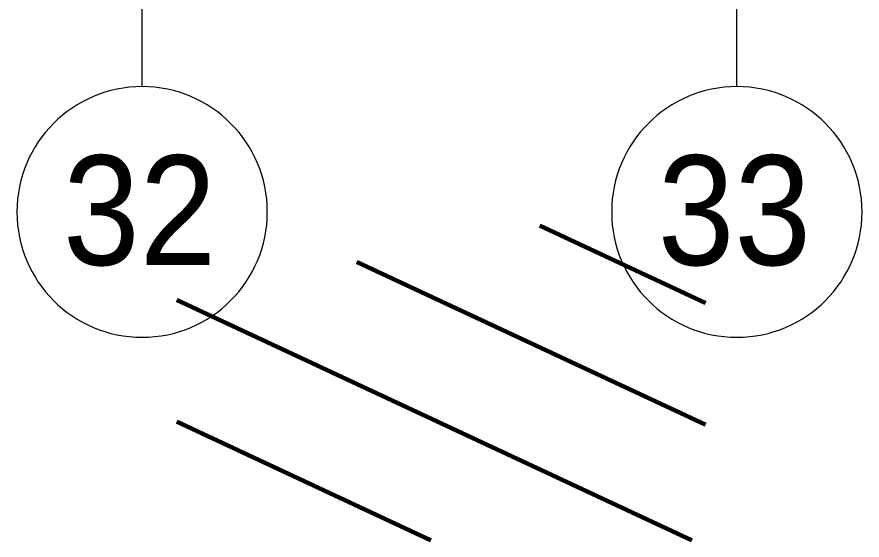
# Model space of a CAD drawing. Header units: millimetres. Extents: x -164500 to 426394, y -23753 to 102118.
# Drawn here: x 269182 to 274582, y -4802 to -1462 of the extents above; entities that cross this region are included whole.
import ezdxf

# ---------------------------------------------------------------- set-up
doc = ezdxf.new("R2010")
doc.units = ezdxf.units.MM
for name, color, linetype, lineweight in [('0) шлифовка', 5, 'Continuous', 60), ('Оси', 7, 'Continuous', 9), ('Оси-1', 7, 'Continuous', 20)]:
    doc.layers.add(name, color=color, linetype=linetype, lineweight=lineweight)
doc.styles.add('Arial', font='arial.ttf', dxfattribs={"width": 0.9, "height": 700})

# ---------------------------------------------------------------- blocks, each defined once
blk = doc.blocks.new('Ось сетки - D8-29747960-Объем проектирования 2 этажа')
at = {"layer": 'Оси-1'}
for start, end in [(360, 180), (180, 360)]:
    blk.add_arc((0, 0), 4, start, end, dxfattribs=at)

msp = doc.modelspace()

# ---------------------------------------------------------------- hatches: boundary and pattern name
at = {"layer": '0) шлифовка', "true_color": 0x2776bb}
h = msp.add_hatch(dxfattribs=at)
h.set_pattern_fill('ANSI31', color=152, scale=222, angle=110)
h.set_pattern_definition([(155, (205553.1, 26879), (-297.8825, -638.811), [])])
h.paths.add_polyline_path([(273581.123, -2793.811), (271354.611, -2793.811), (271354.611, -3173.311), (271354.611, -3173.811), (270504.123, -3173.811), (270203.123, -3173.811), (270203.123, -3222.811), (270203.123, -4801.811), (273581.123, -4801.811)])

# ---------------------------------------------------------------- linework, layer by layer
at = {"layer": 'Оси'}
for points in [[(269982.123, -1907.2), (269982.123, 3092.8), (269982.123, 16914.156), (269982.123, 21914.156)], [(273782.123, -1907.2), (273782.123, 3092.8), (273782.123, 16914.156), (273782.123, 21914.156)]]:
    msp.add_lwpolyline(points, dxfattribs=at)

# ---------------------------------------------------------------- block references
at = {"layer": 'Оси-1', "xscale": 199.9999999999999, "yscale": 199.9999999999999, "zscale": 199.9999999999999}
for p in [(269982.123, -2707.2), (273782.123, -2707.2)]:
    msp.add_blockref('Ось сетки - D8-29747960-Объем проектирования 2 этажа', p, dxfattribs=at)

# ---------------------------------------------------------------- texts
at = {"layer": 'Оси', "char_height": 700, "width": 1212.1515, "attachment_point": 1, "style": 'Arial'}
for s, insert in [('32', (269476.891, -2345.907)), ('33', (273276.891, -2345.907))]:
    msp.add_mtext(s, dxfattribs=dict(at, insert=insert))

doc.saveas('drawing.dxf')
